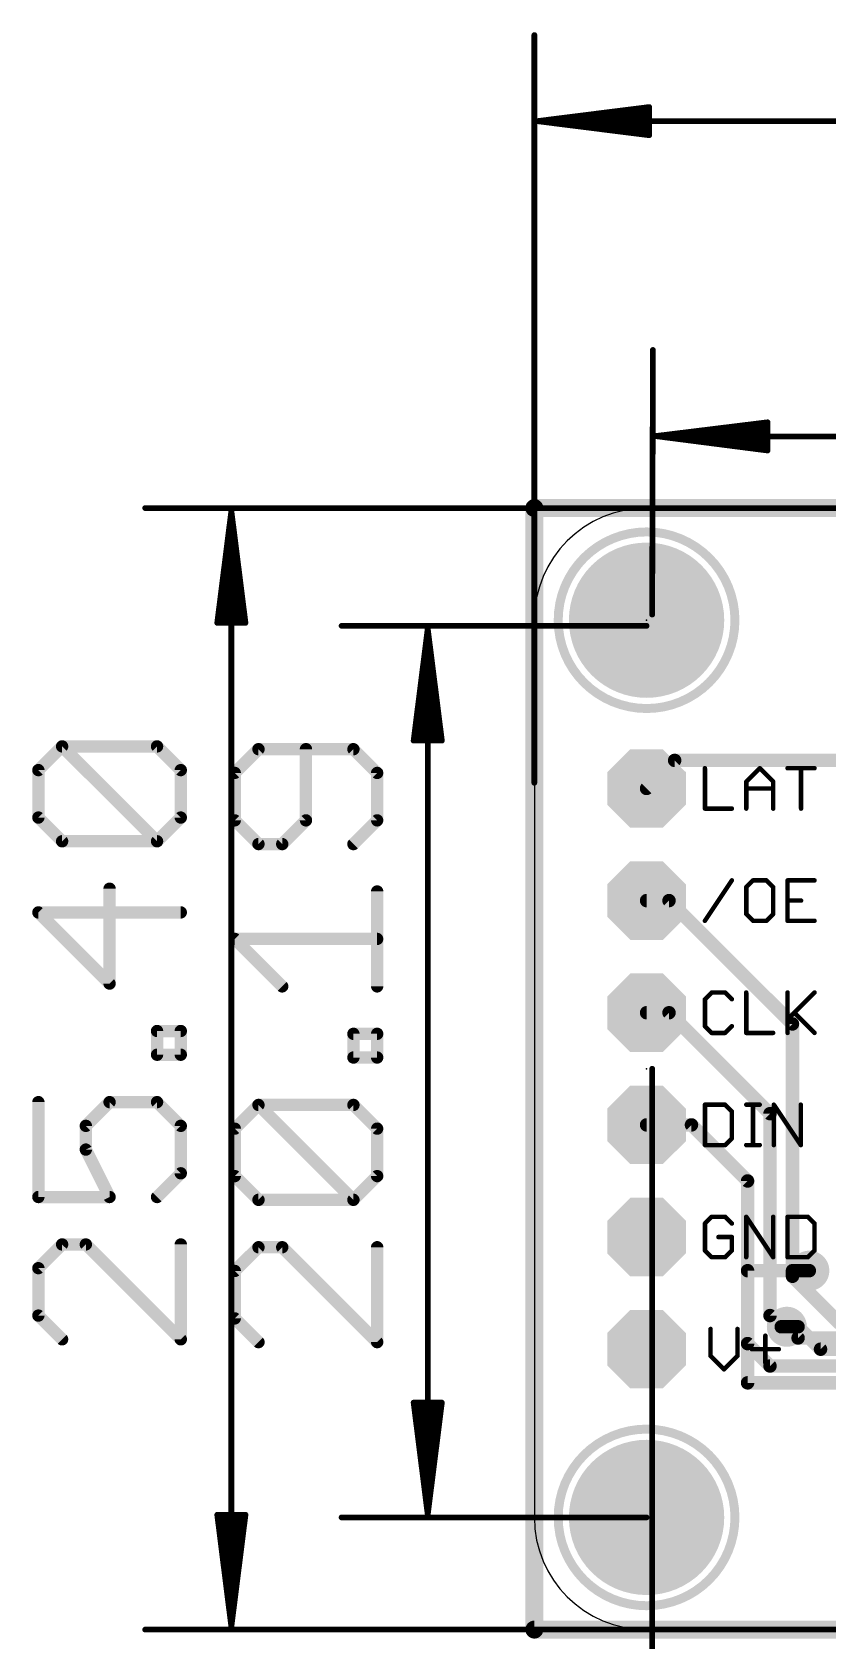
# Model space of a CAD drawing. Extents: x -11.4 to 63.7, y -19.8 to 38.7.
# Drawn here: x -11.37 to 6.64, y -0.25 to 36.18 of the extents above; entities that cross this region are included whole.
import ezdxf

# ---------------------------------------------------------------- set-up
doc = ezdxf.new("R2010")
doc.units = 0
for name, color, linetype in [('1', 12, 'CONTINUOUS'), ('16', 132, 'CONTINUOUS'), ('17', 110, 'CONTINUOUS'), ('18', 110, 'CONTINUOUS'), ('20', 53, 'CONTINUOUS'), ('21', 40, 'CONTINUOUS'), ('23', 53, 'CONTINUOUS'), ('47', 253, 'CONTINUOUS')]:
    doc.layers.add(name, color=color, linetype=linetype)

# ---------------------------------------------------------------- blocks, each defined once
blk = doc.blocks.new('OCTAGONP')
at = {"const_width": 0.5}
blk.add_lwpolyline([(-0.25, -0.1036), (-0.25, 0.1036), (-0.1036, 0.25), (0.1036, 0.25), (0.25, 0.1036), (0.25, -0.1036), (0.1036, -0.25), (-0.1036, -0.25), (-0.25, -0.1036), (-0.25, 0.1036)], dxfattribs=at)
blk = doc.blocks.new('ROUNDP')
at = {"const_width": 0.5}
blk.add_lwpolyline([(0, -0.25, 1), (0, 0.25, 1), (0, -0.25)], format="xyb", dxfattribs=at)
blk = doc.blocks.new('ROUNDV')
at = {"const_width": 0.5}
blk.add_lwpolyline([(0, -0.25, 1), (0, 0.25, 1), (0, -0.25)], format="xyb", dxfattribs=at)

msp = doc.modelspace()

# ---------------------------------------------------------------- linework, layer by layer
at = {"layer": '1'}
for points, const_width in [([(0, 0), (0, 25.4)], 0.4064), ([(0, 25.4), (50.8, 25.4)], 0.4064), ([(3.048, 16.51), (2.54, 16.51)], 0.3048), ([(5.842, 13.716), (3.048, 16.51)], 0.3048), ([(3.048, 13.97), (2.54, 13.97)], 0.3048), ([(5.334, 11.684), (3.048, 13.97)], 0.3048), ([(5.842, 8.128), (5.842, 13.716)], 0.3048), ([(5.334, 7.112), (5.334, 11.684)], 0.3048), ([(3.556, 11.43), (2.54, 11.43)], 0.3048), ([(4.826, 10.16), (3.556, 11.43)], 0.3048), ([(4.826, 5.588), (4.826, 10.16)], 0.3048), ([(5.842, 8.001), (5.842, 8.128)], 0.3048), ([(6.223, 8.128), (5.842, 8.128)], 0.3048), ([(6.985, 6.858), (5.842, 8.001)], 0.3048), ([(5.334, 7.112), (5.588, 6.858)], 0.3048), ([(5.588, 6.858), (5.715, 6.858)], 0.3048), ([(5.969, 6.858), (5.715, 6.858)], 0.3048), ([(6.477, 6.35), (5.969, 6.858)], 0.3048), ([(8.636, 6.35), (6.477, 6.35)], 0.3048), ([(8.636, 5.588), (4.826, 5.588)], 0.3048), ([(50.8, 0), (0, 0)], 0.4064)]:
    msp.add_lwpolyline(points, dxfattribs=dict(at, const_width=const_width))
for points, const_width in [([(0.1016, 25.4, 1), (-0.1016, 25.4)], 0.2032), ([(0, 25.5016, 1), (0, 25.2984)], 0.2032), ([(2.54, 16.5862, 1), (2.54, 16.4338)], 0.1524), ([(3.1019, 16.5639, 1), (2.9941, 16.4561)], 0.1524), ([(3.048, 16.4338, 1), (3.048, 16.5862)], 0.1524), ([(2.54, 14.0462, 1), (2.54, 13.8938)], 0.1524), ([(3.1019, 14.0239, 1), (2.9941, 13.9161)], 0.1524), ([(3.048, 13.8938, 1), (3.048, 14.0462)], 0.1524), ([(5.9182, 13.716, 1), (5.7658, 13.716)], 0.1524), ([(5.7881, 13.6621, 1), (5.8959, 13.7699)], 0.1524), ([(5.4102, 11.684, 1), (5.2578, 11.684)], 0.1524), ([(5.2801, 11.6301, 1), (5.3879, 11.7379)], 0.1524), ([(2.54, 11.5062, 1), (2.54, 11.3538)], 0.1524), ([(3.6099, 11.4839, 1), (3.5021, 11.3761)], 0.1524), ([(3.556, 11.3538, 1), (3.556, 11.5062)], 0.1524), ([(4.9022, 10.16, 1), (4.7498, 10.16)], 0.1524), ([(4.7721, 10.1061, 1), (4.8799, 10.2139)], 0.1524), ([(5.9182, 8.128, 1), (5.7658, 8.128)], 0.1524), ([(5.842, 8.2042, 1), (5.842, 8.0518)], 0.1524), ([(5.7658, 8.128, 1), (5.9182, 8.128)], 0.1524), ([(5.8959, 8.0549, 1), (5.7881, 7.9471)], 0.1524), ([(5.7658, 8.001, 1), (5.9182, 8.001)], 0.1524), ([(6.223, 8.0518, 1), (6.223, 8.2042)], 0.1524), ([(5.3879, 7.1659, 1), (5.2801, 7.0581)], 0.1524), ([(5.2578, 7.112, 1), (5.4102, 7.112)], 0.1524), ([(5.588, 6.9342, 1), (5.588, 6.7818)], 0.1524), ([(5.5341, 6.8041, 1), (5.6419, 6.9119)], 0.1524), ([(5.715, 6.9342, 1), (5.715, 6.7818)], 0.1524), ([(5.715, 6.7818, 1), (5.715, 6.9342)], 0.1524), ([(6.0229, 6.9119, 1), (5.9151, 6.8041)], 0.1524), ([(5.969, 6.7818, 1), (5.969, 6.9342)], 0.1524), ([(6.477, 6.4262, 1), (6.477, 6.2738)], 0.1524), ([(6.4231, 6.2961, 1), (6.5309, 6.4039)], 0.1524), ([(4.826, 5.6642, 1), (4.826, 5.5118)], 0.1524), ([(4.7498, 5.588, 1), (4.9022, 5.588)], 0.1524), ([(0, 0.1016, 1), (0, -0.1016)], 0.2032), ([(-0.1016, 0, 1), (0.1016, 0)], 0.2032)]:
    msp.add_lwpolyline(points, format="xyb", dxfattribs=dict(at, const_width=const_width))
at = {"layer": '16', "const_width": 0.3048}
for points in [[(50.8, 25.4), (0, 25.4)], [(0, 25.4), (0, 0)], [(2.54, 19.05), (3.175, 19.685)], [(3.175, 19.685), (9.271, 19.685)], [(4.826, 6.477), (4.826, 8.128)], [(4.826, 8.128), (6.223, 8.128)], [(5.969, 6.604), (5.715, 6.858)], [(5.334, 5.969), (4.826, 6.477)], [(44.196, 6.604), (5.969, 6.604)], [(44.45, 5.969), (5.334, 5.969)], [(0, 0), (50.8, 0)]]:
    msp.add_lwpolyline(points, dxfattribs=at)
at = {"layer": '16', "const_width": 0.1524}
for points in [[(0, 25.4762, 1), (0, 25.3238)], [(0.0762, 25.4, 1), (-0.0762, 25.4)], [(3.175, 19.7612, 1), (3.175, 19.6088)], [(3.2289, 19.6311, 1), (3.1211, 19.7389)], [(2.4861, 19.1039, 1), (2.5939, 18.9961)], [(4.9022, 8.128, 1), (4.7498, 8.128)], [(4.826, 8.2042, 1), (4.826, 8.0518)], [(6.223, 8.0518, 1), (6.223, 8.2042)], [(5.7689, 6.9119, 1), (5.6611, 6.8041)], [(4.8799, 6.5309, 1), (4.7721, 6.4231)], [(5.969, 6.6802, 1), (5.969, 6.5278)], [(5.9151, 6.5501, 1), (6.0229, 6.6579)], [(4.7498, 6.477, 1), (4.9022, 6.477)], [(5.334, 6.0452, 1), (5.334, 5.8928)], [(5.2801, 5.9151, 1), (5.3879, 6.0229)], [(0, 0.0762, 1), (0, -0.0762)], [(-0.0762, 0, 1), (0.0762, 0)]]:
    msp.add_lwpolyline(points, format="xyb", dxfattribs=at)
at = {"layer": '20'}
for p, q in [((48.26, 25.4), (2.54, 25.4)), ((0, 22.86), (0, 2.54)), ((2.54, 0), (48.26, 0))]:
    msp.add_line(p, q, dxfattribs=at)
for centre, start, end in [((2.54, 22.86), 90, 180), ((2.54, 2.54), 180, 270)]:
    msp.add_arc(centre, 2.54, start, end, dxfattribs=at)
at = {"layer": '21'}
for points, const_width in [([(2.54, 20.86, 1), (2.54, 24.86, 1), (2.54, 20.86)], 0.2032), ([(3.8862, 19.508, 1), (3.8354, 19.508)], 0.0508), ([(5.1193, 19.5259, 1), (5.0834, 19.49)], 0.0508), ([(5.1193, 19.49, 1), (5.0834, 19.5259)], 0.0508), ([(5.7318, 19.5334, 1), (5.7318, 19.4826)], 0.0508), ([(6.0623, 19.508, 1), (6.0115, 19.508)], 0.0508), ([(6.342, 19.4826, 1), (6.342, 19.5334)], 0.0508), ([(4.8217, 19.2029, 1), (4.7709, 19.2029)], 0.0508), ([(4.7963, 19.0758, 1), (4.7963, 19.025)], 0.0508), ([(4.7784, 19.2209, 1), (4.8143, 19.185)], 0.0508), ([(5.4318, 19.2029, 1), (5.381, 19.2029)], 0.0508), ([(5.3885, 19.185, 1), (5.4244, 19.2209)], 0.0508), ([(5.4064, 19.025, 1), (5.4064, 19.0758)], 0.0508), ([(3.8608, 18.6182, 1), (3.8608, 18.5674)], 0.0508), ([(3.8354, 18.5928, 1), (3.8862, 18.5928)], 0.0508), ([(4.4709, 18.5674, 1), (4.4709, 18.6182)], 0.0508), ([(4.7709, 18.5928, 1), (4.8217, 18.5928)], 0.0508), ([(5.381, 18.5928, 1), (5.4318, 18.5928)], 0.0508), ([(6.0115, 18.5928, 1), (6.0623, 18.5928)], 0.0508), ([(4.4921, 16.9539, 1), (4.4498, 16.9821)], 0.0508), ([(4.8217, 16.8155, 1), (4.7709, 16.8155)], 0.0508), ([(4.7784, 16.8334, 1), (4.8143, 16.7975)], 0.0508), ([(4.9488, 16.9934, 1), (4.9488, 16.9426)], 0.0508), ([(4.9668, 16.95, 1), (4.9309, 16.9859)], 0.0508), ([(5.2719, 16.9859, 1), (5.2359, 16.95)], 0.0508), ([(5.2539, 16.9426, 1), (5.2539, 16.9934)], 0.0508), ([(5.4318, 16.8155, 1), (5.381, 16.8155)], 0.0508), ([(5.3885, 16.7975, 1), (5.4244, 16.8334)], 0.0508), ([(5.7318, 16.9934, 1), (5.7318, 16.9426)], 0.0508), ([(5.7572, 16.968, 1), (5.7064, 16.968)], 0.0508), ([(6.342, 16.9426, 1), (6.342, 16.9934)], 0.0508), ([(5.7318, 16.5358, 1), (5.7318, 16.485)], 0.0508), ([(6.0369, 16.485, 1), (6.0369, 16.5358)], 0.0508), ([(3.8397, 16.0669, 1), (3.8819, 16.0387)], 0.0508), ([(4.7709, 16.2053, 1), (4.8217, 16.2053)], 0.0508), ([(4.8143, 16.2233, 1), (4.7784, 16.1874)], 0.0508), ([(4.9488, 16.0782, 1), (4.9488, 16.0274)], 0.0508), ([(4.9309, 16.0348, 1), (4.9668, 16.0708)], 0.0508), ([(5.2359, 16.0708, 1), (5.2719, 16.0348)], 0.0508), ([(5.2539, 16.0274, 1), (5.2539, 16.0782)], 0.0508), ([(5.381, 16.2053, 1), (5.4318, 16.2053)], 0.0508), ([(5.4244, 16.1874, 1), (5.3885, 16.2233)], 0.0508), ([(5.7318, 16.0782, 1), (5.7318, 16.0274)], 0.0508), ([(5.7064, 16.0528, 1), (5.7572, 16.0528)], 0.0508), ([(6.342, 16.0274, 1), (6.342, 16.0782)], 0.0508), ([(3.8862, 14.2755, 1), (3.8354, 14.2755)], 0.0508), ([(3.8428, 14.2934, 1), (3.8788, 14.2575)], 0.0508), ([(4.0133, 14.4534, 1), (4.0133, 14.4026)], 0.0508), ([(4.0313, 14.41, 1), (3.9954, 14.4459)], 0.0508), ([(4.3364, 14.4459, 1), (4.3004, 14.41)], 0.0508), ([(4.3184, 14.4026, 1), (4.3184, 14.4534)], 0.0508), ([(4.453, 14.2575, 1), (4.4889, 14.2934)], 0.0508), ([(4.8217, 14.428, 1), (4.7709, 14.428)], 0.0508), ([(5.7572, 14.428, 1), (5.7064, 14.428)], 0.0508), ([(6.3599, 14.41, 1), (6.324, 14.4459)], 0.0508), ([(5.7139, 13.8358, 1), (5.7498, 13.7999)], 0.0508), ([(5.9023, 13.9884, 1), (5.8664, 13.9524)], 0.0508), ([(3.8788, 13.6833, 1), (3.8428, 13.6474)], 0.0508), ([(3.8354, 13.6653, 1), (3.8862, 13.6653)], 0.0508), ([(4.0133, 13.5382, 1), (4.0133, 13.4874)], 0.0508), ([(3.9954, 13.4948, 1), (4.0313, 13.5308)], 0.0508), ([(4.3004, 13.5308, 1), (4.3364, 13.4948)], 0.0508), ([(4.3184, 13.4874, 1), (4.3184, 13.5382)], 0.0508), ([(4.4889, 13.6474, 1), (4.453, 13.6833)], 0.0508), ([(4.7963, 13.5382, 1), (4.7963, 13.4874)], 0.0508), ([(4.7709, 13.5128, 1), (4.8217, 13.5128)], 0.0508), ([(5.4064, 13.4874, 1), (5.4064, 13.5382)], 0.0508), ([(5.7064, 13.5128, 1), (5.7572, 13.5128)], 0.0508), ([(6.324, 13.4948, 1), (6.3599, 13.5308)], 0.0508), ([(3.8862, 11.888, 1), (3.8354, 11.888)], 0.0508), ([(3.8608, 11.9134, 1), (3.8608, 11.8626)], 0.0508), ([(4.3364, 11.9059, 1), (4.3004, 11.87)], 0.0508), ([(4.3184, 11.8626, 1), (4.3184, 11.9134)], 0.0508), ([(4.4963, 11.7355, 1), (4.4455, 11.7355)], 0.0508), ([(4.453, 11.7175, 1), (4.4889, 11.7534)], 0.0508), ([(4.7963, 11.9134, 1), (4.7963, 11.8626)], 0.0508), ([(4.9742, 11.888, 1), (4.9234, 11.888)], 0.0508), ([(5.1014, 11.8626, 1), (5.1014, 11.9134)], 0.0508), ([(5.4454, 11.888, 1), (5.3946, 11.888)], 0.0508), ([(5.4411, 11.9021, 1), (5.3989, 11.8739)], 0.0508), ([(6.0555, 11.888, 1), (6.0047, 11.888)], 0.0508), ([(3.8608, 10.9982, 1), (3.8608, 10.9474)], 0.0508), ([(3.8354, 10.9728, 1), (3.8862, 10.9728)], 0.0508), ([(4.3004, 10.9908, 1), (4.3364, 10.9548)], 0.0508), ([(4.3184, 10.9474, 1), (4.3184, 10.9982)], 0.0508), ([(4.4455, 11.1253, 1), (4.4963, 11.1253)], 0.0508), ([(4.4889, 11.1074, 1), (4.453, 11.1433)], 0.0508), ([(4.7963, 10.9982, 1), (4.7963, 10.9474)], 0.0508), ([(4.9234, 10.9728, 1), (4.9742, 10.9728)], 0.0508), ([(5.1014, 10.9474, 1), (5.1014, 10.9982)], 0.0508), ([(5.3946, 10.9728, 1), (5.4454, 10.9728)], 0.0508), ([(6.0047, 10.9728, 1), (6.0555, 10.9728)], 0.0508), ([(6.009, 10.9587, 1), (6.0512, 10.9869)], 0.0508), ([(3.8862, 9.1955, 1), (3.8354, 9.1955)], 0.0508), ([(3.8428, 9.2134, 1), (3.8788, 9.1775)], 0.0508), ([(4.0133, 9.3734, 1), (4.0133, 9.3226)], 0.0508), ([(4.0313, 9.33, 1), (3.9954, 9.3659)], 0.0508), ([(4.3364, 9.3659, 1), (4.3004, 9.33)], 0.0508), ([(4.3184, 9.3226, 1), (4.3184, 9.3734)], 0.0508), ([(4.453, 9.1775, 1), (4.4889, 9.2134)], 0.0508), ([(4.8217, 9.348, 1), (4.7709, 9.348)], 0.0508), ([(4.8175, 9.3621, 1), (4.7752, 9.3339)], 0.0508), ([(5.4318, 9.348, 1), (5.381, 9.348)], 0.0508), ([(5.7572, 9.348, 1), (5.7064, 9.348)], 0.0508), ([(5.7318, 9.3734, 1), (5.7318, 9.3226)], 0.0508), ([(6.2074, 9.3659, 1), (6.1715, 9.33)], 0.0508), ([(6.1894, 9.3226, 1), (6.1894, 9.3734)], 0.0508), ([(6.3674, 9.1955, 1), (6.3166, 9.1955)], 0.0508), ([(6.324, 9.1775, 1), (6.3599, 9.2134)], 0.0508), ([(4.1659, 8.9158, 1), (4.1659, 8.865)], 0.0508), ([(4.4963, 8.8904, 1), (4.4455, 8.8904)], 0.0508), ([(4.4709, 8.865, 1), (4.4709, 8.9158)], 0.0508), ([(3.8788, 8.6033, 1), (3.8428, 8.5674)], 0.0508), ([(3.8354, 8.5853, 1), (3.8862, 8.5853)], 0.0508), ([(4.0133, 8.4582, 1), (4.0133, 8.4074)], 0.0508), ([(3.9954, 8.4148, 1), (4.0313, 8.4508)], 0.0508), ([(4.3004, 8.4508, 1), (4.3364, 8.4148)], 0.0508), ([(4.3184, 8.4074, 1), (4.3184, 8.4582)], 0.0508), ([(4.4455, 8.5853, 1), (4.4963, 8.5853)], 0.0508), ([(4.4889, 8.5674, 1), (4.453, 8.6033)], 0.0508), ([(4.7709, 8.4328, 1), (4.8217, 8.4328)], 0.0508), ([(5.381, 8.4328, 1), (5.4318, 8.4328)], 0.0508), ([(5.3853, 8.4187, 1), (5.4276, 8.4469)], 0.0508), ([(5.7318, 8.4582, 1), (5.7318, 8.4074)], 0.0508), ([(5.7064, 8.4328, 1), (5.7572, 8.4328)], 0.0508), ([(6.1715, 8.4508, 1), (6.2074, 8.4148)], 0.0508), ([(6.1894, 8.4074, 1), (6.1894, 8.4582)], 0.0508), ([(6.3166, 8.5853, 1), (6.3674, 8.5853)], 0.0508), ([(6.3599, 8.5674, 1), (6.324, 8.6033)], 0.0508), ([(4.0132, 6.808, 1), (3.9624, 6.808)], 0.0508), ([(4.6233, 6.808, 1), (4.5725, 6.808)], 0.0508), ([(5.2538, 6.6555, 1), (5.203, 6.6555)], 0.0508), ([(4.0058, 6.2158, 1), (3.9698, 6.1799)], 0.0508), ([(3.9624, 6.1979, 1), (4.0132, 6.1979)], 0.0508), ([(4.5725, 6.1979, 1), (4.6233, 6.1979)], 0.0508), ([(4.6159, 6.1799, 1), (4.58, 6.2158)], 0.0508), ([(4.9233, 6.3758, 1), (4.9233, 6.325)], 0.0508), ([(5.5334, 6.325, 1), (5.5334, 6.3758)], 0.0508), ([(4.2749, 5.9108, 1), (4.3108, 5.8748)], 0.0508), ([(4.2749, 5.8748, 1), (4.3108, 5.9108)], 0.0508), ([(5.203, 6.0453, 1), (5.2538, 6.0453)], 0.0508), ([(2.54, 0.54, 1), (2.54, 4.54, 1), (2.54, 0.54)], 0.2032)]:
    msp.add_lwpolyline(points, format="xyb", dxfattribs=dict(at, const_width=const_width))
at = {"layer": '21', "const_width": 0.1016}
for points in [[(3.8608, 19.508), (3.8608, 18.5928)], [(4.7963, 19.2029), (5.1014, 19.508)], [(5.1014, 19.508), (5.4064, 19.2029)], [(5.7318, 19.508), (6.342, 19.508)], [(6.0369, 18.5928), (6.0369, 19.508)], [(4.7963, 18.5928), (4.7963, 19.2029)], [(4.7963, 19.0504), (5.4064, 19.0504)], [(5.4064, 19.2029), (5.4064, 18.5928)], [(3.8608, 18.5928), (4.4709, 18.5928)], [(3.8608, 16.0528), (4.4709, 16.968)], [(4.9488, 16.968), (4.7963, 16.8155)], [(4.7963, 16.8155), (4.7963, 16.2053)], [(5.2539, 16.968), (4.9488, 16.968)], [(5.4064, 16.8155), (5.2539, 16.968)], [(5.4064, 16.2053), (5.4064, 16.8155)], [(6.342, 16.968), (5.7318, 16.968)], [(5.7318, 16.968), (5.7318, 16.0528)], [(5.7318, 16.5104), (6.0369, 16.5104)], [(4.7963, 16.2053), (4.9488, 16.0528)], [(4.9488, 16.0528), (5.2539, 16.0528)], [(5.2539, 16.0528), (5.4064, 16.2053)], [(5.7318, 16.0528), (6.342, 16.0528)], [(4.0133, 14.428), (3.8608, 14.2755)], [(3.8608, 14.2755), (3.8608, 13.6653)], [(4.3184, 14.428), (4.0133, 14.428)], [(4.4709, 14.2755), (4.3184, 14.428)], [(4.7963, 14.428), (4.7963, 13.5128)], [(5.7318, 14.428), (5.7318, 13.5128)], [(5.7318, 13.8179), (6.342, 14.428)], [(5.8844, 13.9704), (6.342, 13.5128)], [(3.8608, 13.6653), (4.0133, 13.5128)], [(4.0133, 13.5128), (4.3184, 13.5128)], [(4.3184, 13.5128), (4.4709, 13.6653)], [(4.7963, 13.5128), (5.4064, 13.5128)], [(3.8608, 11.888), (3.8608, 10.9728)], [(4.3184, 11.888), (3.8608, 11.888)], [(4.4709, 11.7355), (4.3184, 11.888)], [(4.4709, 11.1253), (4.4709, 11.7355)], [(4.7963, 11.888), (5.1014, 11.888)], [(4.9488, 10.9728), (4.9488, 11.888)], [(5.42, 10.9728), (5.42, 11.888)], [(5.42, 11.888), (6.0301, 10.9728)], [(6.0301, 10.9728), (6.0301, 11.888)], [(3.8608, 10.9728), (4.3184, 10.9728)], [(4.3184, 10.9728), (4.4709, 11.1253)], [(4.7963, 10.9728), (5.1014, 10.9728)], [(4.0133, 9.348), (3.8608, 9.1955)], [(3.8608, 9.1955), (3.8608, 8.5853)], [(4.3184, 9.348), (4.0133, 9.348)], [(4.4709, 9.1955), (4.3184, 9.348)], [(4.7963, 8.4328), (4.7963, 9.348)], [(4.7963, 9.348), (5.4064, 8.4328)], [(5.4064, 8.4328), (5.4064, 9.348)], [(5.7318, 9.348), (5.7318, 8.4328)], [(6.1894, 9.348), (5.7318, 9.348)], [(6.342, 9.1955), (6.1894, 9.348)], [(6.342, 8.5853), (6.342, 9.1955)], [(4.4709, 8.8904), (4.1659, 8.8904)], [(4.4709, 8.5853), (4.4709, 8.8904)], [(3.8608, 8.5853), (4.0133, 8.4328)], [(4.0133, 8.4328), (4.3184, 8.4328)], [(4.3184, 8.4328), (4.4709, 8.5853)], [(5.7318, 8.4328), (6.1894, 8.4328)], [(6.1894, 8.4328), (6.342, 8.5853)], [(3.9878, 6.808), (3.9878, 6.1979)], [(4.5979, 6.1979), (4.5979, 6.808)], [(5.2284, 6.6555), (5.2284, 6.0453)], [(3.9878, 6.1979), (4.2929, 5.8928)], [(4.2929, 5.8928), (4.5979, 6.1979)], [(4.9233, 6.3504), (5.5334, 6.3504)]]:
    msp.add_lwpolyline(points, dxfattribs=at)
at = {"layer": '23'}
for p in [(2.54, 22.86), (2.54, 12.7), (2.54, 2.54)]:
    msp.add_point(p, dxfattribs=at)
at = {"layer": '47'}
for points, const_width in [([(0, 19.177), (0, 36.113)], 0.13), ([(0.065, 34.163), (2.6, 34.4822)], 0.13), ([(0.065, 34.163), (2.6, 34.423)], 0.13), ([(0.065, 34.163), (2.6, 34.293)], 0.13), ([(2.6, 34.4822), (2.6, 33.8438)], 0.13), ([(0.065, 34.163), (50.735, 34.163)], 0.13), ([(2.6, 33.8438), (0.065, 34.163)], 0.13), ([(2.6, 34.033), (0.065, 34.163)], 0.13), ([(2.6, 33.903), (0.065, 34.163)], 0.13), ([(2.667, 22.987), (2.6837, 28.9804)], 0.13), ([(2.7433, 27.0303), (5.2791, 27.3424)], 0.13), ([(2.7433, 27.0303), (5.279, 27.2832)], 0.13), ([(5.2791, 27.3424), (5.2774, 26.704)], 0.13), ([(2.7433, 27.0303), (5.2786, 27.1532)], 0.13), ([(2.7433, 27.0303), (48.2063, 26.9036)], 0.13), ([(5.2774, 26.704), (2.7433, 27.0303)], 0.13), ([(5.2779, 26.8932), (2.7433, 27.0303)], 0.13), ([(5.2775, 26.7632), (2.7433, 27.0303)], 0.13), ([(26.289, 25.4), (-8.808, 25.4)], 0.13), ([(-6.858, 25.335), (-7.1772, 22.8)], 0.13), ([(-6.858, 25.335), (-7.118, 22.8)], 0.13), ([(-6.858, 25.335), (-6.988, 22.8)], 0.13), ([(-6.858, 25.335), (-6.858, 0.065)], 0.13), ([(-6.5388, 22.8), (-6.858, 25.335)], 0.13), ([(-6.728, 22.8), (-6.858, 25.335)], 0.13), ([(-6.598, 22.8), (-6.858, 25.335)], 0.13), ([(-7.1772, 22.8), (-6.5388, 22.8)], 0.13), ([(2.54, 22.733), (-4.363, 22.733)], 0.13), ([(-2.413, 22.668), (-2.7322, 20.133)], 0.13), ([(-2.413, 22.668), (-2.673, 20.133)], 0.13), ([(-2.413, 22.668), (-2.543, 20.133)], 0.13), ([(-2.413, 22.668), (-2.413, 2.605)], 0.13), ([(-2.0938, 20.133), (-2.413, 22.668)], 0.13), ([(-2.283, 20.133), (-2.413, 22.668)], 0.13), ([(-2.153, 20.133), (-2.413, 22.668)], 0.13), ([(-11.2261, 19.465), (-10.6888, 20.0023)], 0.2794), ([(-10.6888, 20.0023), (-8.5399, 20.0023)], 0.2794), ([(-8.5399, 17.8534), (-10.6888, 20.0023)], 0.2794), ([(-8.5399, 20.0023), (-8.0027, 19.465)], 0.2794), ([(-6.2438, 19.9388), (-6.7811, 19.4015)], 0.2794), ([(-4.0949, 19.9388), (-6.2438, 19.9388)], 0.2794), ([(-5.1694, 18.3271), (-5.1694, 19.9388)], 0.2794), ([(-3.5577, 19.4015), (-4.0949, 19.9388)], 0.2794), ([(-2.7322, 20.133), (-2.0938, 20.133)], 0.13), ([(-11.2261, 18.3906), (-11.2261, 19.465)], 0.2794), ([(-8.0027, 19.465), (-8.0027, 18.3906)], 0.2794), ([(-6.7811, 19.4015), (-6.7811, 18.3271)], 0.2794), ([(-3.5577, 18.3271), (-3.5577, 19.4015)], 0.2794), ([(-10.6888, 17.8534), (-11.2261, 18.3906)], 0.2794), ([(-8.0027, 18.3906), (-8.5399, 17.8534)], 0.2794), ([(-6.7811, 18.3271), (-6.2438, 17.7899)], 0.2794), ([(-5.7066, 17.7899), (-5.1694, 18.3271)], 0.2794), ([(-4.0949, 17.7899), (-3.5577, 18.3271)], 0.2794), ([(-8.5399, 17.8534), (-10.6888, 17.8534)], 0.2794), ([(-6.2438, 17.7899), (-5.7066, 17.7899)], 0.2794), ([(-9.6144, 14.6306), (-9.6144, 16.7795)], 0.2794), ([(-3.5577, 14.5671), (-3.5577, 16.716)], 0.2794), ([(-8.0027, 16.2423), (-11.2261, 16.2423)], 0.2794), ([(-11.2261, 16.2423), (-9.6144, 14.6306)], 0.2794), ([(-5.7066, 14.5671), (-6.7811, 15.6416)], 0.2794), ([(-6.7811, 15.6416), (-3.5577, 15.6416)], 0.2794), ([(-8.5399, 13.0192), (-8.5399, 13.5565)], 0.2794), ([(-8.5399, 13.5565), (-8.0027, 13.5565)], 0.2794), ([(-8.0027, 13.5565), (-8.0027, 13.0192)], 0.2794), ([(-4.0949, 12.9557), (-4.0949, 13.493)], 0.2794), ([(-4.0949, 13.493), (-3.5577, 13.493)], 0.2794), ([(-3.5577, 13.493), (-3.5577, 12.9557)], 0.2794), ([(-8.0027, 13.0192), (-8.5399, 13.0192)], 0.2794), ([(-3.5577, 12.9557), (-4.0949, 12.9557)], 0.2794), ([(2.667, 12.7), (2.667, -19.73)], 0.13), ([(-11.2261, 11.9454), (-11.2261, 9.7965)], 0.2794), ([(-10.1516, 11.4082), (-9.6144, 11.9454)], 0.2794), ([(-9.6144, 11.9454), (-8.5399, 11.9454)], 0.2794), ([(-8.5399, 11.9454), (-8.0027, 11.4082)], 0.2794), ([(-6.7811, 11.3447), (-6.2438, 11.8819)], 0.2794), ([(-6.2438, 11.8819), (-4.0949, 11.8819)], 0.2794), ([(-4.0949, 9.733), (-6.2438, 11.8819)], 0.2794), ([(-4.0949, 11.8819), (-3.5577, 11.3447)], 0.2794), ([(-10.1516, 10.8709), (-10.1516, 11.4082)], 0.2794), ([(-8.0027, 11.4082), (-8.0027, 10.3337)], 0.2794), ([(-6.7811, 10.2702), (-6.7811, 11.3447)], 0.2794), ([(-3.5577, 11.3447), (-3.5577, 10.2702)], 0.2794), ([(-9.6144, 9.7965), (-10.1516, 10.8709)], 0.2794), ([(-8.0027, 10.3337), (-8.5399, 9.7965)], 0.2794), ([(-6.2438, 9.733), (-6.7811, 10.2702)], 0.2794), ([(-3.5577, 10.2702), (-4.0949, 9.733)], 0.2794), ([(-11.2261, 9.7965), (-9.6144, 9.7965)], 0.2794), ([(-4.0949, 9.733), (-6.2438, 9.733)], 0.2794), ([(-10.6888, 8.7226), (-11.2261, 8.1854)], 0.2794), ([(-10.1516, 8.7226), (-10.6888, 8.7226)], 0.2794), ([(-8.0027, 6.5737), (-10.1516, 8.7226)], 0.2794), ([(-8.0027, 8.7226), (-8.0027, 6.5737)], 0.2794), ([(-6.2438, 8.6591), (-6.7811, 8.1219)], 0.2794), ([(-5.7066, 8.6591), (-6.2438, 8.6591)], 0.2794), ([(-3.5577, 6.5102), (-5.7066, 8.6591)], 0.2794), ([(-3.5577, 8.6591), (-3.5577, 6.5102)], 0.2794), ([(-11.2261, 8.1854), (-11.2261, 7.111)], 0.2794), ([(-6.7811, 8.1219), (-6.7811, 7.0475)], 0.2794), ([(-11.2261, 7.111), (-10.6888, 6.5737)], 0.2794), ([(-6.7811, 7.0475), (-6.2438, 6.5102)], 0.2794), ([(-2.413, 2.605), (-2.7322, 5.14)], 0.13), ([(-2.7322, 5.14), (-2.0938, 5.14)], 0.13), ([(-2.413, 2.605), (-2.673, 5.14)], 0.13), ([(-2.413, 2.605), (-2.543, 5.14)], 0.13), ([(-2.0938, 5.14), (-2.413, 2.605)], 0.13), ([(-2.283, 5.14), (-2.413, 2.605)], 0.13), ([(-2.153, 5.14), (-2.413, 2.605)], 0.13), ([(-6.858, 0.065), (-7.1772, 2.6)], 0.13), ([(-7.1772, 2.6), (-6.5388, 2.6)], 0.13), ([(-6.858, 0.065), (-7.118, 2.6)], 0.13), ([(-6.858, 0.065), (-6.988, 2.6)], 0.13), ([(-6.5388, 2.6), (-6.858, 0.065)], 0.13), ([(-6.728, 2.6), (-6.858, 0.065)], 0.13), ([(-6.598, 2.6), (-6.858, 0.065)], 0.13), ([(2.54, 2.54), (-4.363, 2.54)], 0.13), ([(28.702, 0), (-8.808, 0)], 0.13)]:
    msp.add_lwpolyline(points, dxfattribs=dict(at, const_width=const_width))
for points, const_width in [([(0.0325, 36.113, 1), (-0.0325, 36.113)], 0.065), ([(2.6325, 34.4822, 1), (2.5675, 34.4822)], 0.065), ([(2.6041, 34.45, 1), (2.5959, 34.5145)], 0.065), ([(2.6033, 34.3907, 1), (2.5967, 34.4553)], 0.065), ([(2.6017, 34.2605, 1), (2.5983, 34.3255)], 0.065), ([(0.065, 34.1955, 1), (0.065, 34.1305)], 0.065), ([(0.0691, 34.1952, 1), (0.0609, 34.1308)], 0.065), ([(0.0633, 34.1955, 1), (0.0667, 34.1305)], 0.065), ([(0.0667, 34.1955, 1), (0.0633, 34.1305)], 0.065), ([(0.0683, 34.1953, 1), (0.0617, 34.1307)], 0.065), ([(0.0617, 34.1953, 1), (0.0683, 34.1307)], 0.065), ([(0.0609, 34.1952, 1), (0.0691, 34.1308)], 0.065), ([(2.5959, 33.8115, 1), (2.6041, 33.876)], 0.065), ([(2.5967, 33.8707, 1), (2.6033, 33.9353)], 0.065), ([(2.5983, 34.0005, 1), (2.6017, 34.0655)], 0.065), ([(2.5675, 33.8438, 1), (2.6325, 33.8438)], 0.065), ([(2.7162, 28.9804, 1), (2.6512, 28.9805)], 0.065), ([(5.3116, 27.3424, 1), (5.2466, 27.3425)], 0.065), ([(5.2831, 27.3102, 1), (5.2752, 27.3747)], 0.065), ([(5.2822, 27.2509, 1), (5.2758, 27.3155)], 0.065), ([(2.7474, 27.0625, 1), (2.7391, 26.998)], 0.065), ([(2.74, 27.0626, 1), (2.7465, 26.9979)], 0.065), ([(2.7434, 27.0628, 1), (2.7432, 26.9978)], 0.065), ([(2.7467, 27.0626, 1), (2.7399, 26.9979)], 0.065), ([(2.7417, 27.0627, 1), (2.7448, 26.9978)], 0.065), ([(2.745, 27.0627, 1), (2.7415, 26.9978)], 0.065), ([(2.7393, 27.0625, 1), (2.7472, 26.998)], 0.065), ([(5.2802, 27.1207, 1), (5.277, 27.1857)], 0.065), ([(5.2449, 26.7041, 1), (5.3099, 26.7039)], 0.065), ([(5.2732, 26.6717, 1), (5.2815, 26.7362)], 0.065), ([(5.2741, 26.7309, 1), (5.2809, 26.7955)], 0.065), ([(5.2761, 26.8608, 1), (5.2796, 26.9257)], 0.065), ([(-8.808, 25.4325, 1), (-8.808, 25.3675)], 0.065), ([(-6.8255, 25.335, 1), (-6.8905, 25.335)], 0.065), ([(-6.8258, 25.3391, 1), (-6.8902, 25.3309)], 0.065), ([(-6.8255, 25.3333, 1), (-6.8905, 25.3367)], 0.065), ([(-6.8255, 25.3367, 1), (-6.8905, 25.3333)], 0.065), ([(-6.8257, 25.3383, 1), (-6.8903, 25.3317)], 0.065), ([(-6.8257, 25.3317, 1), (-6.8903, 25.3383)], 0.065), ([(-6.8258, 25.3309, 1), (-6.8902, 25.3391)], 0.065), ([(2.6345, 22.9871, 1), (2.6995, 22.9869)], 0.065), ([(-7.2095, 22.8041, 1), (-7.145, 22.7959)], 0.065), ([(-7.1772, 22.8325, 1), (-7.1772, 22.7675)], 0.065), ([(-7.1503, 22.8033, 1), (-7.0857, 22.7967)], 0.065), ([(-7.0205, 22.8017, 1), (-6.9555, 22.7983)], 0.065), ([(-6.7605, 22.7983, 1), (-6.6955, 22.8017)], 0.065), ([(-6.6303, 22.7967, 1), (-6.5657, 22.8033)], 0.065), ([(-6.571, 22.7959, 1), (-6.5065, 22.8041)], 0.065), ([(-6.5388, 22.7675, 1), (-6.5388, 22.8325)], 0.065), ([(-4.363, 22.7655, 1), (-4.363, 22.7005)], 0.065), ([(-2.3805, 22.668, 1), (-2.4455, 22.668)], 0.065), ([(-2.3808, 22.6721, 1), (-2.4452, 22.6639)], 0.065), ([(-2.3805, 22.6663, 1), (-2.4455, 22.6697)], 0.065), ([(-2.3805, 22.6697, 1), (-2.4455, 22.6663)], 0.065), ([(-2.3807, 22.6713, 1), (-2.4453, 22.6647)], 0.065), ([(-2.3807, 22.6647, 1), (-2.4453, 22.6713)], 0.065), ([(-2.3808, 22.6639, 1), (-2.4452, 22.6721)], 0.065), ([(2.54, 22.7005, 1), (2.54, 22.7655)], 0.065), ([(-10.6394, 20.0517, 1), (-10.7382, 19.9529)], 0.1397), ([(-10.6888, 20.0721, 1), (-10.6888, 19.9324)], 0.1397), ([(-10.6394, 19.9529, 1), (-10.7382, 20.0517)], 0.1397), ([(-8.4905, 20.0517, 1), (-8.5893, 19.9529)], 0.1397), ([(-8.5399, 19.9324, 1), (-8.5399, 20.0721)], 0.1397), ([(-6.2438, 20.0086, 1), (-6.2438, 19.8689)], 0.1397), ([(-6.1944, 19.8894, 1), (-6.2932, 19.9882)], 0.1397), ([(-5.0995, 19.9388, 1), (-5.2392, 19.9388)], 0.1397), ([(-4.0455, 19.9882, 1), (-4.1443, 19.8894)], 0.1397), ([(-4.0949, 19.8689, 1), (-4.0949, 20.0086)], 0.1397), ([(-2.7645, 20.1371, 1), (-2.7, 20.1289)], 0.065), ([(-2.7322, 20.1655, 1), (-2.7322, 20.1005)], 0.065), ([(-2.7053, 20.1363, 1), (-2.6407, 20.1297)], 0.065), ([(-2.5755, 20.1347, 1), (-2.5105, 20.1313)], 0.065), ([(-2.3155, 20.1313, 1), (-2.2505, 20.1347)], 0.065), ([(-2.1853, 20.1297, 1), (-2.1207, 20.1363)], 0.065), ([(-2.126, 20.1289, 1), (-2.0615, 20.1371)], 0.065), ([(-2.0938, 20.1005, 1), (-2.0938, 20.1655)], 0.065), ([(-11.1562, 19.465, 1), (-11.2959, 19.465)], 0.1397), ([(-11.2754, 19.5144, 1), (-11.1767, 19.4157)], 0.1397), ([(-7.9329, 19.465, 1), (-8.0726, 19.465)], 0.1397), ([(-8.0521, 19.4157, 1), (-7.9533, 19.5144)], 0.1397), ([(-6.7112, 19.4015, 1), (-6.8509, 19.4015)], 0.1397), ([(-6.8304, 19.4509, 1), (-6.7317, 19.3522)], 0.1397), ([(-3.4878, 19.4015, 1), (-3.6276, 19.4015)], 0.1397), ([(-3.6071, 19.3522, 1), (-3.5083, 19.4509)], 0.1397), ([(-0.0325, 19.177, 1), (0.0325, 19.177)], 0.065), ([(-11.2959, 18.3906, 1), (-11.1562, 18.3906)], 0.1397), ([(-11.1767, 18.44, 1), (-11.2754, 18.3412)], 0.1397), ([(-8.0726, 18.3906, 1), (-7.9329, 18.3906)], 0.1397), ([(-7.9533, 18.3412, 1), (-8.0521, 18.44)], 0.1397), ([(-6.8509, 18.3271, 1), (-6.7112, 18.3271)], 0.1397), ([(-6.7317, 18.3765, 1), (-6.8304, 18.2777)], 0.1397), ([(-5.2392, 18.3271, 1), (-5.0995, 18.3271)], 0.1397), ([(-5.12, 18.2777, 1), (-5.2188, 18.3765)], 0.1397), ([(-3.6276, 18.3271, 1), (-3.4878, 18.3271)], 0.1397), ([(-3.5083, 18.2777, 1), (-3.6071, 18.3765)], 0.1397), ([(-10.6888, 17.9232, 1), (-10.6888, 17.7835)], 0.1397), ([(-10.7382, 17.804, 1), (-10.6394, 17.9028)], 0.1397), ([(-8.5893, 17.9028, 1), (-8.4905, 17.804)], 0.1397), ([(-8.5893, 17.804, 1), (-8.4905, 17.9028)], 0.1397), ([(-8.5399, 17.7835, 1), (-8.5399, 17.9232)], 0.1397), ([(-6.2438, 17.8597, 1), (-6.2438, 17.72)], 0.1397), ([(-6.2932, 17.7405, 1), (-6.1944, 17.8393)], 0.1397), ([(-5.756, 17.8393, 1), (-5.6572, 17.7405)], 0.1397), ([(-5.7066, 17.72, 1), (-5.7066, 17.8597)], 0.1397), ([(-4.1443, 17.8393, 1), (-4.0455, 17.7405)], 0.1397), ([(-9.5445, 16.7795, 1), (-9.6842, 16.7795)], 0.1397), ([(-3.4878, 16.716, 1), (-3.6276, 16.716)], 0.1397), ([(-11.2261, 16.3121, 1), (-11.2261, 16.1724)], 0.1397), ([(-11.1767, 16.2917, 1), (-11.2754, 16.1929)], 0.1397), ([(-8.0027, 16.1724, 1), (-8.0027, 16.3121)], 0.1397), ([(-6.7811, 15.7114, 1), (-6.7811, 15.5717)], 0.1397), ([(-6.7317, 15.691, 1), (-6.8304, 15.5922)], 0.1397), ([(-3.5577, 15.5717, 1), (-3.5577, 15.7114)], 0.1397), ([(-9.6842, 14.6306, 1), (-9.5445, 14.6306)], 0.1397), ([(-9.6638, 14.5812, 1), (-9.565, 14.68)], 0.1397), ([(-5.756, 14.5177, 1), (-5.6572, 14.6165)], 0.1397), ([(-3.6276, 14.5671, 1), (-3.4878, 14.5671)], 0.1397), ([(-8.4701, 13.5565, 1), (-8.6098, 13.5565)], 0.1397), ([(-8.5399, 13.6263, 1), (-8.5399, 13.4866)], 0.1397), ([(-7.9329, 13.5565, 1), (-8.0726, 13.5565)], 0.1397), ([(-8.0027, 13.4866, 1), (-8.0027, 13.6263)], 0.1397), ([(-4.0251, 13.493, 1), (-4.1648, 13.493)], 0.1397), ([(-4.0949, 13.5628, 1), (-4.0949, 13.4231)], 0.1397), ([(-3.4878, 13.493, 1), (-3.6276, 13.493)], 0.1397), ([(-3.5577, 13.4231, 1), (-3.5577, 13.5628)], 0.1397), ([(-8.5399, 13.0891, 1), (-8.5399, 12.9494)], 0.1397), ([(-8.0027, 12.9494, 1), (-8.0027, 13.0891)], 0.1397), ([(-8.6098, 13.0192, 1), (-8.4701, 13.0192)], 0.1397), ([(-8.0726, 13.0192, 1), (-7.9329, 13.0192)], 0.1397), ([(-4.0949, 13.0256, 1), (-4.0949, 12.8859)], 0.1397), ([(-4.1648, 12.9557, 1), (-4.0251, 12.9557)], 0.1397), ([(-3.6276, 12.9557, 1), (-3.4878, 12.9557)], 0.1397), ([(-3.5577, 12.8859, 1), (-3.5577, 13.0256)], 0.1397), ([(2.6995, 12.7, 1), (2.6345, 12.7)], 0.065), ([(-11.1562, 11.9454, 1), (-11.2959, 11.9454)], 0.1397), ([(-9.6144, 12.0152, 1), (-9.6144, 11.8755)], 0.1397), ([(-9.565, 11.896, 1), (-9.6638, 11.9948)], 0.1397), ([(-8.4905, 11.9948, 1), (-8.5893, 11.896)], 0.1397), ([(-8.5399, 11.8755, 1), (-8.5399, 12.0152)], 0.1397), ([(-6.2438, 11.9517, 1), (-6.2438, 11.812)], 0.1397), ([(-6.1944, 11.9313, 1), (-6.2932, 11.8325)], 0.1397), ([(-6.1944, 11.8325, 1), (-6.2932, 11.9313)], 0.1397), ([(-4.0455, 11.9313, 1), (-4.1443, 11.8325)], 0.1397), ([(-4.0949, 11.812, 1), (-4.0949, 11.9517)], 0.1397), ([(-10.0818, 11.4082, 1), (-10.2215, 11.4082)], 0.1397), ([(-10.201, 11.4576, 1), (-10.1022, 11.3588)], 0.1397), ([(-7.9329, 11.4082, 1), (-8.0726, 11.4082)], 0.1397), ([(-8.0521, 11.3588, 1), (-7.9533, 11.4576)], 0.1397), ([(-6.7112, 11.3447, 1), (-6.8509, 11.3447)], 0.1397), ([(-6.8304, 11.3941, 1), (-6.7317, 11.2953)], 0.1397), ([(-3.4878, 11.3447, 1), (-3.6276, 11.3447)], 0.1397), ([(-3.6071, 11.2953, 1), (-3.5083, 11.3941)], 0.1397), ([(-10.2215, 10.8709, 1), (-10.0818, 10.8709)], 0.1397), ([(-10.0891, 10.9022, 1), (-10.2141, 10.8397)], 0.1397), ([(-8.0726, 10.3337, 1), (-7.9329, 10.3337)], 0.1397), ([(-7.9533, 10.2843, 1), (-8.0521, 10.3831)], 0.1397), ([(-6.8509, 10.2702, 1), (-6.7112, 10.2702)], 0.1397), ([(-6.7317, 10.3196, 1), (-6.8304, 10.2208)], 0.1397), ([(-3.6276, 10.2702, 1), (-3.4878, 10.2702)], 0.1397), ([(-3.5083, 10.2208, 1), (-3.6071, 10.3196)], 0.1397), ([(-11.2261, 9.8663, 1), (-11.2261, 9.7266)], 0.1397), ([(-11.2959, 9.7965, 1), (-11.1562, 9.7965)], 0.1397), ([(-9.6769, 9.7653, 1), (-9.5519, 9.8277)], 0.1397), ([(-9.6144, 9.7266, 1), (-9.6144, 9.8663)], 0.1397), ([(-8.5893, 9.8459, 1), (-8.4905, 9.7471)], 0.1397), ([(-6.2438, 9.8028, 1), (-6.2438, 9.6631)], 0.1397), ([(-6.2932, 9.6836, 1), (-6.1944, 9.7824)], 0.1397), ([(-4.1443, 9.7824, 1), (-4.0455, 9.6836)], 0.1397), ([(-4.1443, 9.6836, 1), (-4.0455, 9.7824)], 0.1397), ([(-4.0949, 9.6631, 1), (-4.0949, 9.8028)], 0.1397), ([(-10.6888, 8.7925, 1), (-10.6888, 8.6528)], 0.1397), ([(-10.6394, 8.6732, 1), (-10.7382, 8.772)], 0.1397), ([(-10.1022, 8.772, 1), (-10.201, 8.6732)], 0.1397), ([(-10.1516, 8.6528, 1), (-10.1516, 8.7925)], 0.1397), ([(-7.9329, 8.7226, 1), (-8.0726, 8.7226)], 0.1397), ([(-6.2438, 8.729, 1), (-6.2438, 8.5893)], 0.1397), ([(-6.1944, 8.6097, 1), (-6.2932, 8.7085)], 0.1397), ([(-5.6572, 8.7085, 1), (-5.756, 8.6097)], 0.1397), ([(-5.7066, 8.5893, 1), (-5.7066, 8.729)], 0.1397), ([(-3.4878, 8.6591, 1), (-3.6276, 8.6591)], 0.1397), ([(-11.1562, 8.1854, 1), (-11.2959, 8.1854)], 0.1397), ([(-11.2754, 8.2348, 1), (-11.1767, 8.136)], 0.1397), ([(-6.7112, 8.1219, 1), (-6.8509, 8.1219)], 0.1397), ([(-6.8304, 8.1713, 1), (-6.7317, 8.0725)], 0.1397), ([(-11.2959, 7.111, 1), (-11.1562, 7.111)], 0.1397), ([(-11.1767, 7.1604, 1), (-11.2754, 7.0616)], 0.1397), ([(-6.8509, 7.0475, 1), (-6.7112, 7.0475)], 0.1397), ([(-6.7317, 7.0969, 1), (-6.8304, 6.9981)], 0.1397), ([(-10.7382, 6.5243, 1), (-10.6394, 6.6231)], 0.1397), ([(-8.0726, 6.5737, 1), (-7.9329, 6.5737)], 0.1397), ([(-8.0521, 6.5243, 1), (-7.9533, 6.6231)], 0.1397), ([(-6.2932, 6.4608, 1), (-6.1944, 6.5596)], 0.1397), ([(-3.6276, 6.5102, 1), (-3.4878, 6.5102)], 0.1397), ([(-3.6071, 6.4608, 1), (-3.5083, 6.5596)], 0.1397), ([(-2.7, 5.1441, 1), (-2.7645, 5.1359)], 0.065), ([(-2.7322, 5.1725, 1), (-2.7322, 5.1075)], 0.065), ([(-2.6407, 5.1433, 1), (-2.7053, 5.1367)], 0.065), ([(-2.5105, 5.1417, 1), (-2.5755, 5.1383)], 0.065), ([(-2.2505, 5.1383, 1), (-2.3155, 5.1417)], 0.065), ([(-2.1207, 5.1367, 1), (-2.1853, 5.1433)], 0.065), ([(-2.0615, 5.1359, 1), (-2.126, 5.1441)], 0.065), ([(-2.0938, 5.1075, 1), (-2.0938, 5.1725)], 0.065), ([(-7.145, 2.6041, 1), (-7.2095, 2.5959)], 0.065), ([(-7.1772, 2.6325, 1), (-7.1772, 2.5675)], 0.065), ([(-7.0857, 2.6033, 1), (-7.1503, 2.5967)], 0.065), ([(-6.9555, 2.6017, 1), (-7.0205, 2.5983)], 0.065), ([(-6.6955, 2.5983, 1), (-6.7605, 2.6017)], 0.065), ([(-6.5657, 2.5967, 1), (-6.6303, 2.6033)], 0.065), ([(-6.5065, 2.5959, 1), (-6.571, 2.6041)], 0.065), ([(-6.5388, 2.5675, 1), (-6.5388, 2.6325)], 0.065), ([(-4.363, 2.5725, 1), (-4.363, 2.5075)], 0.065), ([(-2.4452, 2.6091, 1), (-2.3808, 2.6009)], 0.065), ([(-2.4453, 2.6083, 1), (-2.3807, 2.6017)], 0.065), ([(-2.4455, 2.6033, 1), (-2.3805, 2.6067)], 0.065), ([(-2.4455, 2.6067, 1), (-2.3805, 2.6033)], 0.065), ([(-2.4455, 2.605, 1), (-2.3805, 2.605)], 0.065), ([(-2.4453, 2.6017, 1), (-2.3807, 2.6083)], 0.065), ([(-2.4452, 2.6009, 1), (-2.3808, 2.6091)], 0.065), ([(2.54, 2.5075, 1), (2.54, 2.5725)], 0.065), ([(-8.808, 0.0325, 1), (-8.808, -0.0325)], 0.065), ([(-6.8902, 0.0691, 1), (-6.8258, 0.0609)], 0.065), ([(-6.8903, 0.0683, 1), (-6.8257, 0.0617)], 0.065), ([(-6.8905, 0.0633, 1), (-6.8255, 0.0667)], 0.065), ([(-6.8905, 0.0667, 1), (-6.8255, 0.0633)], 0.065), ([(-6.8905, 0.065, 1), (-6.8255, 0.065)], 0.065), ([(-6.8903, 0.0617, 1), (-6.8257, 0.0683)], 0.065), ([(-6.8902, 0.0609, 1), (-6.8258, 0.0691)], 0.065)]:
    msp.add_lwpolyline(points, format="xyb", dxfattribs=dict(at, const_width=const_width))

# ---------------------------------------------------------------- block references
at = {"layer": '17'}
for name, p, xscale, yscale in [('ROUNDP', (2.54, 22.86), 3.516, 3.516), ('ROUNDP', (2.54, 22.86), 3.516, 3.516), ('OCTAGONP', (2.54, 19.05), 1.778, 1.778), ('OCTAGONP', (2.54, 19.05), 1.778, 1.778), ('OCTAGONP', (2.54, 16.51), 1.778, 1.778), ('OCTAGONP', (2.54, 16.51), 1.778, 1.778), ('OCTAGONP', (2.54, 13.97), 1.778, 1.778), ('OCTAGONP', (2.54, 13.97), 1.778, 1.778), ('OCTAGONP', (2.54, 11.43), 1.778, 1.778), ('OCTAGONP', (2.54, 11.43), 1.778, 1.778), ('OCTAGONP', (2.54, 8.89), 1.778, 1.778), ('OCTAGONP', (2.54, 8.89), 1.778, 1.778), ('OCTAGONP', (2.54, 6.35), 1.778, 1.778), ('OCTAGONP', (2.54, 6.35), 1.778, 1.778), ('ROUNDP', (2.54, 2.54), 3.516, 3.516), ('ROUNDP', (2.54, 2.54), 3.516, 3.516)]:
    msp.add_blockref(name, p, dxfattribs=dict(at, xscale=xscale, yscale=yscale))
at = {"layer": '18', "xscale": 0.9064, "yscale": 0.9064}
for p in [(6.223, 8.128), (6.223, 8.128), (5.715, 6.858), (5.715, 6.858)]:
    msp.add_blockref('ROUNDV', p, dxfattribs=at)

doc.saveas('drawing.dxf')
